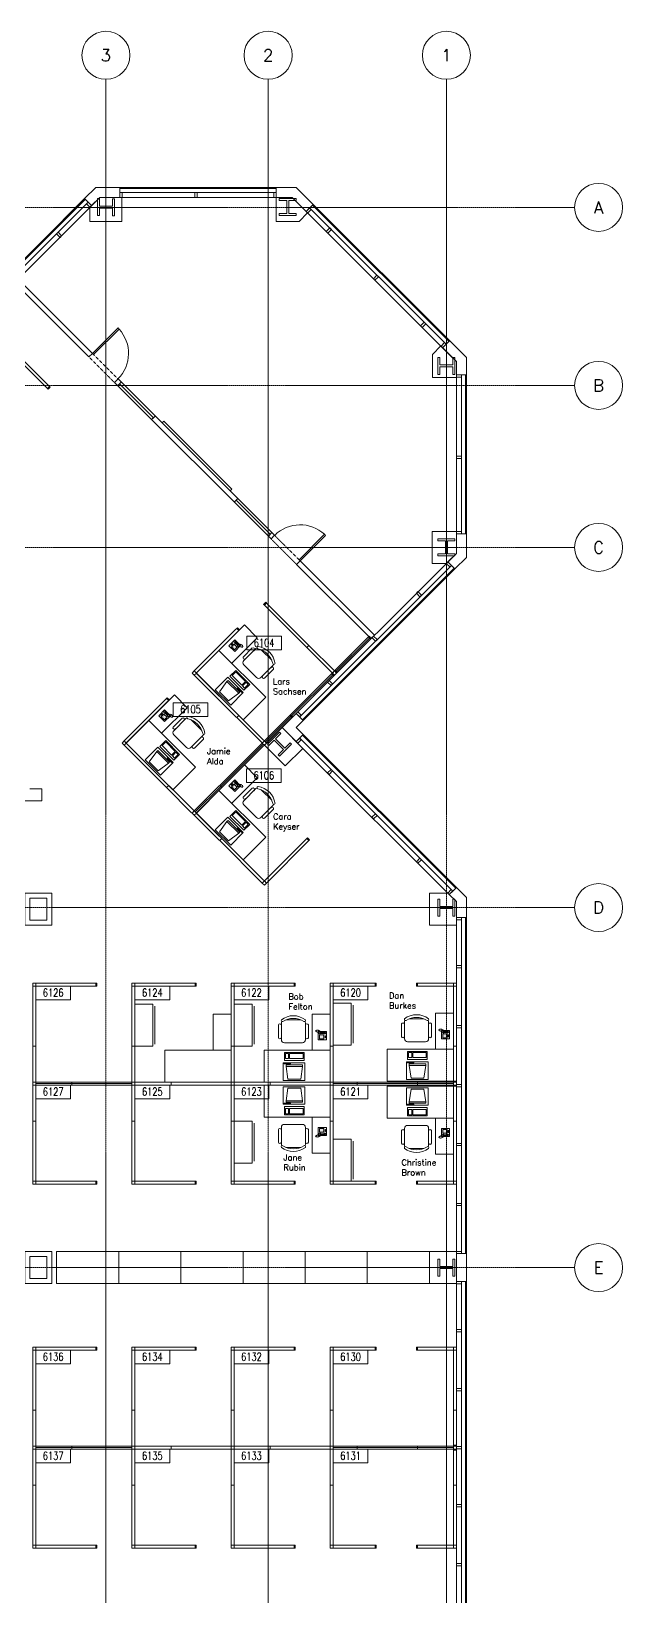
# Model space of a CAD drawing. Header units: inches. Extents: x 736 to 3540, y 736 to 3540.
# Drawn here: x 2950 to 3540, y 1975 to 3540 of the extents above; entities that cross this region are included whole.
import ezdxf
from ezdxf.enums import TextEntityAlignment as Align

# ---------------------------------------------------------------- set-up
doc = ezdxf.new("R2010")
doc.units = ezdxf.units.IN
doc.header["$MEASUREMENT"] = 0
doc.linetypes.add('CENTER', pattern=[2, 1.25, -0.25, 0.25, -0.25])
doc.linetypes.add('HIDDEN2', pattern=[0.1875, 0.125, -0.0625])
doc.layers.get('0').update_dxf_attribs({"linetype": 'CONTINUOUS', "lineweight": 18})
for name, color, linetype, lineweight in [('BUILDING SHELL', 151, 'CONTINUOUS', 18), ('CHAIRS', 4, 'CONTINUOUS', 18), ('COLUMNS', 8, 'CONTINUOUS', 18), ('CPU', 6, 'CONTINUOUS', 18), ('CUBICLE PANELS', 6, 'CONTINUOUS', 18), ('DOORS', 3, 'CONTINUOUS', 18), ('EMPLOYEE', 1, 'CONTINUOUS', 18), ('FILE_CABINETS', 1, 'CONTINUOUS', 18), ('FURNITURE', 3, 'CONTINUOUS', 18), ('GRID', 255, 'CONTINUOUS', 18), ('GRIDLN', 9, 'CENTER', 18), ('HEADERS', 5, 'HIDDEN2', 18), ('PHONES', 30, 'CONTINUOUS', 18), ('ROOM NUMBERS', 21, 'CONTINUOUS', 18), ('WALLS', 6, 'CONTINUOUS', 18), ('WINDOWS', 8, 'CONTINUOUS', 18), ('WINDOWS-MULLIONS', 8, 'CONTINUOUS', 18)]:
    doc.layers.add(name, color=color, linetype=linetype, lineweight=lineweight)
doc.styles.add('ARCHITXT', font='simplex.shx')
doc.styles.add('HL-LD', font='simplex.shx')
doc.styles.add('ROMANS', font='romans', dxfattribs={"width": 0.75, "height": 8})

# ---------------------------------------------------------------- blocks, each defined once
blk = doc.blocks.new('NCL-HL')
blk.add_circle((0, 0), 0.25)
at = {"style": 'HL-LD'}
blk.add_attdef('#', text='', height=0.125, dxfattribs=at).set_placement((0, 0), align=Align.MIDDLE)
blk = doc.blocks.new('DR-36')
for p, q in [((0, 36), (0, 0)), ((0, 36), (1.5, 36)), ((1.5, 36), (1.5, 0)), ((0, 0), (1.5, 0))]:
    blk.add_line(p, q)
blk.add_arc((0, 0), 36, 0, 87.6141)
blk = doc.blocks.new('RMNUM')
at = {"lineweight": -2}
blk.add_lwpolyline([(-16.33354, 6.674702), (18.388073, 6.674702), (18.388073, -6.982766), (-16.33354, -6.982766), (-16.33354, 6.674702)], dxfattribs=at)
at = {"lineweight": -2, "style": 'ROMANS', "width": 0.75}
blk.add_attdef('NUMBER', text='', height=8, dxfattribs=at).set_placement((1.027267, 0.114097), align=Align.MIDDLE_CENTER)
blk = doc.blocks.new('DESK2')
for p, q in [((33, 0), (-33, 0)), ((-33, 0), (-33, -68)), ((33, -32), (33, 0)), ((-33, -32), (33, -32)), ((-15, -68), (-15, -32)), ((-33, -68), (-15, -68))]:
    blk.add_line(p, q)
blk = doc.blocks.new('RECTANG')
for p, q in [((1, 1), (0, 1)), ((0, 1), (0, 0)), ((1, 0), (1, 1)), ((0, 0), (1, 0))]:
    blk.add_line(p, q)
blk = doc.blocks.new('IBMAT', base_point=(61, 306))
for p, q in [((75, 307), (75, 306)), ((81, 307), (75, 307)), ((81, 306), (81, 307))]:
    blk.add_line(p, q)
at = {"xscale": 21, "yscale": 17, "zscale": 21}
blk.add_blockref('RECTANG', (61, 306), dxfattribs=at)
blk = doc.blocks.new('KEYBOARD', base_point=(60, 294))
for p, xscale, yscale, zscale in [((60, 294), 19, 8, 19), ((61, 295), 13, 5, 13), ((75, 295), 3, 5, 3)]:
    blk.add_blockref('RECTANG', p, dxfattribs=dict(xscale=xscale, yscale=yscale, zscale=zscale))
blk = doc.blocks.new('COMPUTER')
for p, q in [((-6.6, 16.2), (-8.5, 3.5)), ((6.1, 16.2), (-6.6, 16.2)), ((8, 3.5), (6.1, 16.2)), ((-8.5, 3.5), (-8.5, 2)), ((8, 3.5), (-8.5, 3.5)), ((-8.5, 2), (8, 2)), ((8, 2), (8, 3.5))]:
    blk.add_line(p, q)
at = {"xscale": 1.033846153846154, "yscale": 1.033846153846154, "zscale": 1.033846153846154}
for name, p in [('IBMAT', (-10.9, 0)), ('KEYBOARD', (-10, -10.5))]:
    blk.add_blockref(name, p, dxfattribs=at)
blk = doc.blocks.new('CHAIR1')
for p, q in [((0, 9), (0, -9)), ((20, 12), (3, 12)), ((5.1, 15), (17.9, 15)), ((23, -7.4), (23, 7.4)), ((3, -12), (20, -12)), ((5.1, -15), (17.9, -15))]:
    blk.add_line(p, q)
for centre, radius, start, end in [((3, 9), 3, 90, 180), ((5.6, 13.5), 1.56, 73.7398, 286.2602), ((17.4, 13.5), 1.56, 253.7398, 106.2602), ((20, 9), 3, 62.4156, 90), ((22.3, 11.1), 1.1, 53.3099, 212.0274), ((4.8, 0), 19.6, 327.5758, 32.4242), ((7, 0), 20, 323.1301, 36.8699), ((3, -9), 3, 180, 270), ((5.6, -13.5), 1.56, 73.7398, 286.2602), ((17.4, -13.5), 1.56, 253.7398, 106.2602), ((20, -9), 3, 270, 297.5844), ((22.3, -11.1), 1.1, 147.9726, 306.6901)]:
    blk.add_arc(centre, radius, start, end)
blk = doc.blocks.new('FC42X18D')
for p, q in [((-21, 0), (-21, -18)), ((-21, 0), (21, 0)), ((21, -18), (21, 0)), ((-21, -18), (21, -18)), ((-19, -20), (19, -20))]:
    blk.add_line(p, q)
blk = doc.blocks.new('FNPHONE')
for p, q in [((-9.1, 0.2), (-9.7, 0)), ((-8.9, 0.6), (-9.5, 0.4)), ((-8.7, 1), (-9.3, 0.8)), ((-8.5, 1.4), (-9.1, 1.2)), ((-8.3, 1.8), (-8.9, 1.6)), ((-7.1, 0.6), (-7.5, -0.6)), ((-7.3, 6.5), (-7.3, 1.5)), ((-6.3, 6.5), (-6.3, 1.5)), ((-3.9, 4.8), (-3.9, 4.8)), ((-3.9, 3.9), (-3.9, 3.9)), ((-3.9, 3), (-3.9, 3)), ((-3.9, 2), (-3.9, 2)), ((-2.9, 4.8), (-2.9, 4.8)), ((-2.9, 3.9), (-2.9, 3.9)), ((-2.9, 3), (-2.9, 3)), ((-2.9, 2), (-2.9, 2)), ((-2, 4.8), (-2, 4.8)), ((-2, 3.9), (-2, 3.9)), ((-2, 3), (-2, 3)), ((-2, 2), (-2, 2)), ((-9.3, -0.2), (-9.9, -0.4)), ((-9.3, -0.6), (-9.9, -0.8)), ((-9.3, -1), (-9.9, -1.2)), ((-9.3, -1.4), (-9.9, -1.6)), ((-9.1, -1.8), (-9.7, -2)), ((-8.9, -2.2), (-9.5, -2.4)), ((-8.4, -2.5), (-9, -2.7)), ((-7.9, -2), (-8.5, -2.2)), ((-7.7, -1.6), (-8.3, -1.8)), ((-7.5, -1.2), (-8.1, -1.4)), ((-7.3, -0.8), (-7.9, -1))]:
    blk.add_line(p, q)
for centre, start, end in [((-6.8, 6.5), 298.4915, 241.5085), ((-6.8, 1.5), 118.4915, 61.5085)]:
    blk.add_arc(centre, 1.05, start, end)
for p, xscale, yscale, zscale in [((-8.2, 0), 8.20528234483245, 8.104073169521023, 8.20528234483245), ((-4.8, 1.3), 3.75, 4.375, 3.75), ((-4, 6.7), 2.03125, 0.46875, 2.03125)]:
    blk.add_blockref('RECTANG', p, dxfattribs=dict(xscale=xscale, yscale=yscale, zscale=zscale))

msp = doc.modelspace()

# ---------------------------------------------------------------- linework, layer by layer
at = {"layer": 'BUILDING SHELL'}
for p, q in [((3002.6, 3372.7), (3014, 3384)), ((3037.9, 3384), (3014, 3384)), ((3037.9, 3374), (3037.9, 3384)), ((3194, 3374), (3194, 3384)), ((3194, 3384), (3214, 3384)), ((3231, 3367), (3214, 3384)), ((3009.7, 3365.7), (3002.6, 3372.7)), ((3009.7, 3365.7), (3018.1, 3374)), ((3037.9, 3374), (3018.1, 3374)), ((3194, 3374), (3209.9, 3374)), ((3223.9, 3360), (3209.9, 3374)), ((3223.9, 3359.9), (3231, 3367)), ((3367.3, 3230.8), (3360.3, 3223.8)), ((3384, 3214), (3367.3, 3230.7)), ((3374, 3209.9), (3360.3, 3223.7)), ((3374, 3209.9), (3374, 3194)), ((3384, 3214), (3384, 3196.4)), ((3374, 3196.4), (3384, 3196.4)), ((3374, 3037.6), (3384, 3037.6)), ((3374, 3037.6), (3374, 3018.1)), ((3384, 3037.6), (3384, 3014)), ((3365.5, 3009.6), (3374, 3018.1)), ((3365.5, 3009.6), (3372.5, 3002.5)), ((3372.5, 3002.5), (3384, 3014)), ((3214, 2858.1), (3199.9, 2844)), ((3221.1, 2851.1), (3214, 2858.1)), ((3221.1, 2851.1), (3214, 2844)), ((3214, 2829.9), (3199.9, 2844)), ((3221.1, 2836.9), (3214, 2844)), ((3221.1, 2836.9), (3214, 2829.9)), ((3366.9, 2676.9), (3374, 2684)), ((3366.9, 2676.9), (3374, 2669.9)), ((3374, 2684), (3384, 2674)), ((3374, 2654), (3374, 2669.9)), ((3384, 2654), (3384, 2674)), ((3374, 2654), (3384, 2654)), ((3384, 2318), (3374, 2318)), ((3374, 2318), (3374, 2290)), ((3384, 2318), (3384, 2290)), ((3384, 2290), (3374, 2290))]:
    msp.add_line(p, q, dxfattribs=at)
at = {"layer": 'COLUMNS'}
for points in [[(3017.5, 3355.7), (3015.5, 3355.7), (3015.5, 3372.7), (3017.5, 3372.7), (3017.5, 3365.2), (3030.5, 3365.1), (3030.5, 3372.6), (3032.5, 3372.6), (3032.5, 3355.6), (3030.5, 3355.6), (3030.5, 3363.1), (3017.5, 3363.2)], [(3197, 3370.7), (3197, 3372.7), (3214, 3372.7), (3214, 3370.7), (3206.5, 3370.7), (3206.5, 3357.7), (3214, 3357.7), (3214, 3355.7), (3197, 3355.7), (3197, 3357.7), (3204.5, 3357.7), (3204.5, 3370.7)], [(3370.5, 3197), (3372.5, 3197), (3372.5, 3214), (3370.5, 3214), (3370.5, 3206.5), (3357.5, 3206.5), (3357.5, 3214), (3355.5, 3214), (3355.5, 3197), (3357.5, 3197), (3357.5, 3204.5), (3370.5, 3204.5)], [(3355.5, 3030.5), (3355.5, 3032.5), (3372.5, 3032.5), (3372.5, 3030.5), (3365, 3030.5), (3365, 3017.5), (3372.5, 3017.5), (3372.5, 3015.5), (3355.5, 3015.5), (3355.5, 3017.5), (3363, 3017.5), (3363, 3030.5)], [(3198.7, 2837.9), (3197.3, 2839.3), (3185.3, 2827.3), (3186.7, 2825.9), (3192, 2831.2), (3201.2, 2822), (3195.9, 2816.7), (3197.3, 2815.3), (3209.3, 2827.3), (3207.9, 2828.7), (3202.6, 2823.4), (3193.4, 2832.6)], [(3370.5, 2655.5), (3372.5, 2655.5), (3372.5, 2672.5), (3370.5, 2672.5), (3370.5, 2665), (3357.5, 2665), (3357.5, 2672.5), (3355.5, 2672.5), (3355.5, 2655.5), (3357.5, 2655.5), (3357.5, 2663), (3370.5, 2663)], [(3370.5, 2295.5), (3372.5, 2295.5), (3372.5, 2312.5), (3370.5, 2312.5), (3370.5, 2305), (3357.5, 2305), (3357.5, 2312.5), (3355.5, 2312.5), (3355.5, 2295.5), (3357.5, 2295.5), (3357.5, 2303), (3370.5, 2303)]]:
    msp.add_lwpolyline(points, close=True, dxfattribs=at)
at = {"layer": 'CUBICLE PANELS', "linetype": 'Continuous'}
for p, q in [((3250.1, 2898.4), (3252.2, 2896.3)), ((3254.3, 2898.4), (3252.2, 2900.6)), ((3209.8, 2853.9), (3207.6, 2856)), ((3371, 2526.5), (3371, 2524.5)), ((3374, 2525.5), (3371, 2525.5)), ((3374, 2526.5), (3374, 2524.5)), ((3054, 2489.5), (3088, 2489.5)), ((3090, 2489.5), (3148, 2489.5)), ((3153, 2489.5), (3187, 2489.5)), ((3189, 2489.5), (3247, 2489.5)), ((3374, 2489.5), (3371, 2489.5)), ((3088, 2486.5), (3054, 2486.5)), ((3148, 2486.5), (3090, 2486.5)), ((3187, 2486.5), (3153, 2486.5)), ((3247, 2486.5), (3189, 2486.5)), ((3371, 2486.5), (3374, 2486.5)), ((3371, 2451.5), (3371, 2449.5)), ((3374, 2450.5), (3371, 2450.5)), ((3374, 2451.5), (3374, 2449.5)), ((3371, 2162.5), (3371, 2160.5)), ((3374, 2161.5), (3371, 2161.5)), ((3374, 2162.5), (3374, 2160.5)), ((3054, 2125.5), (3088, 2125.5)), ((3088, 2122.5), (3054, 2122.5)), ((3090, 2125.5), (3148, 2125.5)), ((3148, 2122.5), (3090, 2122.5)), ((3153, 2125.5), (3187, 2125.5)), ((3187, 2122.5), (3153, 2122.5)), ((3189, 2125.5), (3247, 2125.5)), ((3247, 2122.5), (3189, 2122.5)), ((3374, 2125.5), (3371, 2125.5)), ((3371, 2122.5), (3374, 2122.5)), ((3371, 2087.5), (3371, 2085.5)), ((3374, 2086.5), (3371, 2086.5)), ((3374, 2087.5), (3374, 2085.5))]:
    msp.add_line(p, q, dxfattribs=at)
for points in [[(2967.7, 3185), (2926.7, 3226)], [(2965.6, 3182.9), (2924.6, 3223.9)], [(2967.1, 3185.7), (2967.8, 3185), (2968.5, 3184.3), (2966.3, 3182.2), (2964.9, 3183.6)], [(2965.6, 3182.9), (2967.8, 3185)], [(3182.9, 2965.6), (3182.2, 2966.3), (3181.5, 2967), (3183.6, 2969.2), (3185, 2967.7)], [(3184.3, 2968.5), (3182.2, 2966.3)], [(3223.9, 2924.6), (3182.9, 2965.6)], [(3226, 2926.7), (3185, 2967.7)], [(3112.9, 2901.3), (3153.9, 2942.3)], [(3153.9, 2942.3), (3154.6, 2943), (3155.3, 2943.7), (3157.4, 2941.6), (3156, 2940.2)], [(3156.7, 2940.9), (3154.6, 2943)], [(3115, 2899.2), (3156, 2940.2)], [(3227.4, 2925.3), (3226, 2926.7)], [(3285.4, 2933.8), (3252.9, 2901.3)], [(3287.2, 2933.4), (3253.2, 2899.5)], [(3287.5, 2931.7), (3255, 2899.2)], [(3285.5, 2933.9), (3286.2, 2934.6), (3287, 2935.3), (3289, 2933.1), (3287.5, 2931.7)], [(3288.2, 2932.4), (3286.2, 2934.6)], [(3225.3, 2923.2), (3223.9, 2924.6)], [(3224.6, 2923.9), (3226.7, 2926)], [(3249.4, 2899.2), (3225.3, 2923.2)], [(3251.5, 2901.3), (3227.4, 2925.3)], [(3112.2, 2900.6), (3110.1, 2898.4), (3112.2, 2896.3)], [(3115, 2899.2), (3114.3, 2898.4), (3112.2, 2900.6), (3112.9, 2901.3)], [(3112.9, 2895.6), (3112.2, 2896.3), (3114.3, 2898.4), (3115, 2897.7)], [(3153.9, 2854.6), (3112.9, 2895.6)], [(3156, 2856.7), (3115, 2897.7)], [(3249.4, 2897.7), (3208.3, 2856.7)], [(3251.1, 2897.4), (3208.7, 2855)], [(3251.5, 2895.6), (3210.5, 2854.6)], [(3251.5, 2901.3), (3252.2, 2900.6), (3250.1, 2898.4), (3249.4, 2899.2)], [(3252.9, 2897), (3252.2, 2896.3), (3251.5, 2895.6), (3249.4, 2897.7), (3250.8, 2899.2)], [(3249.4, 2897.7), (3250.1, 2898.4), (3252.2, 2896.3), (3251.5, 2895.6)], [(3251.5, 2899.9), (3252.2, 2900.6), (3252.9, 2901.3), (3255, 2899.2), (3253.6, 2897.7)], [(3255, 2899.2), (3254.3, 2898.4), (3252.2, 2900.6), (3252.9, 2901.3)], [(3254.3, 2898.4), (3252.2, 2896.3)], [(3042.9, 2831.3), (3083.9, 2872.3)], [(3045, 2829.2), (3086, 2870.2)], [(3083.9, 2872.3), (3084.6, 2873), (3085.3, 2873.7), (3087.4, 2871.6), (3086, 2870.2)], [(3086.7, 2870.9), (3084.6, 2873)], [(3155.3, 2853.2), (3153.9, 2854.6)], [(3154.6, 2853.9), (3156.7, 2856)], [(3179.4, 2829.2), (3155.3, 2853.2)], [(3157.4, 2855.3), (3156, 2856.7)], [(3181.5, 2831.3), (3157.4, 2855.3)], [(3206.9, 2855.3), (3182.9, 2831.3)], [(3208.7, 2855), (3183.2, 2829.5)], [(3209.1, 2853.2), (3185, 2829.2)], [(3206.9, 2855.3), (3207.6, 2856), (3208.3, 2856.7), (3210.5, 2854.6), (3209.1, 2853.2)], [(3208.3, 2856.7), (3206.9, 2855.3)], [(3209.8, 2853.9), (3207.6, 2856)], [(3210.5, 2854.6), (3209.1, 2853.2)], [(3042.2, 2830.6), (3040.1, 2828.4), (3042.2, 2826.3)], [(3045, 2829.2), (3044.3, 2828.4), (3042.2, 2830.6), (3042.9, 2831.3)], [(3042.9, 2825.6), (3042.2, 2826.3), (3044.3, 2828.4), (3045, 2827.7)], [(3083.9, 2784.6), (3042.9, 2825.6)], [(3086, 2786.7), (3045, 2827.7)], [(3138.3, 2786.7), (3179.4, 2827.7)], [(3138.7, 2785), (3181.1, 2827.4)], [(3140.5, 2784.6), (3181.5, 2825.6)], [(3181.5, 2831.3), (3182.2, 2830.6), (3180.1, 2828.4), (3179.4, 2829.2)], [(3179.4, 2827.7), (3180.1, 2828.4), (3182.2, 2826.3), (3181.5, 2825.6)], [(3185, 2829.2), (3184.3, 2828.4), (3182.2, 2830.6), (3182.9, 2831.3)], [(3184.3, 2828.4), (3182.2, 2826.3)], [(3084.6, 2783.9), (3086.7, 2786)], [(3087.4, 2785.3), (3086, 2786.7)], [(3136.9, 2785.3), (3138.3, 2786.7)], [(3137.6, 2786), (3139.8, 2783.9)], [(3085.3, 2783.2), (3083.9, 2784.6)], [(3109.3, 2759.1), (3085.3, 2783.2)], [(3111.5, 2761.3), (3087.4, 2785.3)], [(3112.9, 2761.3), (3136.9, 2785.3)], [(3113.2, 2759.5), (3138.7, 2785)], [(3115, 2759.1), (3139, 2783.2)], [(3139, 2783.2), (3140.5, 2784.6)], [(3111.5, 2761.3), (3112.2, 2760.6), (3110.1, 2758.4), (3109.3, 2759.1)], [(3112.2, 2756.3), (3110.1, 2758.4)], [(3115, 2759.1), (3114.3, 2758.4), (3112.2, 2760.6), (3112.9, 2761.3)], [(3112.9, 2755.6), (3112.2, 2756.3), (3114.3, 2758.4), (3115, 2757.7)], [(3136.9, 2731.6), (3112.9, 2755.6)], [(3139, 2733.7), (3115, 2757.7)], [(3138.3, 2730.2), (3136.9, 2731.6)], [(3137.6, 2730.9), (3139.8, 2733)], [(3179.4, 2689.1), (3138.3, 2730.2)], [(3140.5, 2732.3), (3139, 2733.7)], [(3181.5, 2691.3), (3140.5, 2732.3)], [(3223.9, 2732.3), (3182.9, 2691.3)], [(3226, 2730.2), (3185, 2689.1)], [(3223.9, 2732.3), (3224.6, 2733), (3225.3, 2733.7), (3227.4, 2731.6), (3226, 2730.2)], [(3226.7, 2730.9), (3224.6, 2733)], [(3181.5, 2691.3), (3182.2, 2690.6), (3180.1, 2688.4), (3179.4, 2689.1)], [(3180.1, 2688.4), (3182.2, 2686.3), (3184.3, 2688.4)], [(3185, 2689.1), (3184.3, 2688.4), (3182.2, 2690.6), (3182.9, 2691.3)], [(2954, 2588.5), (2951, 2588.5), (2951, 2585.5)], [(2951, 2584.5), (2951, 2585.5), (2954, 2585.5), (2954, 2584.5)], [(2951, 2526.5), (2951, 2584.5)], [(2955, 2585.5), (2954, 2585.5), (2954, 2588.5), (2955, 2588.5)], [(2954, 2526.5), (2954, 2584.5)], [(2955, 2588.5), (3013, 2588.5)], [(2955, 2585.5), (3013, 2585.5)], [(3013, 2588.5), (3014, 2588.5), (3015, 2588.5), (3015, 2585.5), (3013, 2585.5)], [(3014, 2585.5), (3014, 2588.5)], [(3053, 2588.5), (3050, 2588.5), (3050, 2585.5)], [(3050, 2584.5), (3050, 2585.5), (3053, 2585.5), (3053, 2584.5)], [(3050, 2526.5), (3050, 2584.5)], [(3054, 2585.5), (3053, 2585.5), (3053, 2588.5), (3054, 2588.5)], [(3053, 2526.5), (3053, 2584.5)], [(3054, 2588.5), (3112, 2588.5)], [(3054, 2585.5), (3112, 2585.5)], [(3112, 2588.5), (3113, 2588.5), (3114, 2588.5), (3114, 2585.5), (3112, 2585.5)], [(3113, 2585.5), (3113, 2588.5)], [(3152, 2588.5), (3149, 2588.5), (3149, 2585.5)], [(3149, 2584.5), (3149, 2585.5), (3152, 2585.5), (3152, 2584.5)], [(3149, 2526.5), (3149, 2584.5)], [(3153, 2585.5), (3152, 2585.5), (3152, 2588.5), (3153, 2588.5)], [(3152, 2526.5), (3152, 2584.5)], [(3153, 2588.5), (3211, 2588.5)], [(3153, 2585.5), (3211, 2585.5)], [(3211, 2588.5), (3212, 2588.5), (3213, 2588.5), (3213, 2585.5), (3211, 2585.5)], [(3212, 2585.5), (3212, 2588.5)], [(3251, 2588.5), (3248, 2588.5), (3248, 2585.5)], [(3248, 2584.5), (3248, 2585.5), (3251, 2585.5), (3251, 2584.5)], [(3248, 2584.5), (3248, 2526.5)], [(3252, 2585.5), (3251, 2585.5), (3251, 2588.5), (3252, 2588.5)], [(3251, 2584.5), (3251, 2526.5)], [(3252, 2588.5), (3292, 2588.5)], [(3252, 2585.5), (3292, 2585.5)], [(3292, 2588.5), (3293, 2588.5), (3294, 2588.5), (3294, 2585.5), (3292, 2585.5)], [(3293, 2585.5), (3293, 2588.5)], [(3336, 2585.5), (3335, 2585.5), (3334, 2585.5), (3334, 2588.5), (3336, 2588.5)], [(3335, 2588.5), (3335, 2585.5)], [(3336, 2588.5), (3370, 2588.5)], [(3336, 2585.5), (3370, 2585.5)], [(3370, 2588.5), (3371, 2588.5), (3371, 2585.5), (3370, 2585.5)], [(3374, 2585.5), (3374, 2588.5), (3371, 2588.5)], [(3371, 2584.5), (3371, 2585.5), (3374, 2585.5), (3374, 2584.5)], [(3371, 2584.5), (3371, 2526.5)], [(3374, 2584.5), (3374, 2526.5)], [(2951, 2524.5), (2951, 2526.5)], [(2951, 2525.5), (2954, 2525.5)], [(2951, 2490.5), (2951, 2524.5)], [(2954, 2524.5), (2954, 2526.5)], [(2954, 2490.5), (2954, 2524.5)], [(3050, 2524.5), (3050, 2526.5)], [(3050, 2525.5), (3053, 2525.5)], [(3050, 2490.5), (3050, 2524.5)], [(3053, 2524.5), (3053, 2526.5)], [(3053, 2490.5), (3053, 2524.5)], [(3149, 2524.5), (3149, 2526.5)], [(3149, 2525.5), (3152, 2525.5)], [(3149, 2490.5), (3149, 2524.5)], [(3152, 2524.5), (3152, 2526.5)], [(3152, 2490.5), (3152, 2524.5)], [(3248, 2526.5), (3248, 2524.5)], [(3251, 2525.5), (3248, 2525.5)], [(3248, 2524.5), (3248, 2490.5)], [(3251, 2526.5), (3251, 2524.5)], [(3251, 2524.5), (3251, 2490.5)], [(3371, 2524.5), (3371, 2490.5)], [(3374, 2524.5), (3374, 2490.5)], [(2954, 2490.5), (2954, 2489.5), (2951, 2489.5), (2951, 2490.5)], [(2951, 2486.5), (2951, 2489.5)], [(2955, 2486.5), (2954, 2486.5), (2954, 2489.5), (2955, 2489.5)], [(2989, 2489.5), (2955, 2489.5)], [(2991, 2489.5), (2989, 2489.5)], [(2990, 2486.5), (2990, 2489.5)], [(3049, 2489.5), (2991, 2489.5)], [(3049, 2486.5), (3050, 2486.5), (3050, 2489.5), (3049, 2489.5)], [(3053, 2490.5), (3053, 2489.5), (3050, 2489.5), (3050, 2490.5)], [(3054, 2486.5), (3053, 2486.5), (3053, 2489.5), (3054, 2489.5)], [(3090, 2489.5), (3088, 2489.5)], [(3089, 2486.5), (3089, 2489.5)], [(3148, 2486.5), (3149, 2486.5), (3149, 2489.5), (3148, 2489.5)], [(3152, 2490.5), (3152, 2489.5), (3149, 2489.5), (3149, 2490.5)], [(3153, 2486.5), (3152, 2486.5), (3152, 2489.5), (3153, 2489.5)], [(3189, 2489.5), (3187, 2489.5)], [(3188, 2486.5), (3188, 2489.5)], [(3247, 2489.5), (3248, 2489.5), (3248, 2486.5), (3247, 2486.5)], [(3251, 2490.5), (3251, 2489.5), (3248, 2489.5), (3248, 2490.5)], [(3252, 2489.5), (3251, 2489.5), (3251, 2486.5), (3252, 2486.5)], [(3274, 2489.5), (3252, 2489.5)], [(3276, 2489.5), (3274, 2489.5)], [(3275, 2486.5), (3275, 2489.5)], [(3334, 2489.5), (3276, 2489.5)], [(3336, 2489.5), (3334, 2489.5)], [(3335, 2486.5), (3335, 2489.5)], [(3370, 2489.5), (3336, 2489.5)], [(3370, 2489.5), (3371, 2489.5), (3371, 2486.5), (3370, 2486.5)], [(3374, 2490.5), (3374, 2489.5), (3371, 2489.5), (3371, 2490.5)], [(3371, 2488.5), (3371, 2489.5), (3371, 2490.5), (3374, 2490.5), (3374, 2488.5)], [(3374, 2489.5), (3374, 2486.5)], [(2951, 2485.5), (2951, 2486.5), (2954, 2486.5), (2954, 2485.5)], [(2951, 2451.5), (2951, 2485.5)], [(2990, 2488), (2954, 2488)], [(2954, 2451.5), (2954, 2485.5)], [(2989, 2486.5), (2955, 2486.5)], [(2991, 2486.5), (2989, 2486.5)], [(3050, 2488), (2990, 2488)], [(3049, 2486.5), (2991, 2486.5)], [(3050, 2485.5), (3050, 2486.5), (3053, 2486.5), (3053, 2485.5)], [(3050, 2451.5), (3050, 2485.5)], [(3053, 2451.5), (3053, 2485.5)], [(3090, 2486.5), (3088, 2486.5)], [(3149, 2485.5), (3149, 2486.5), (3152, 2486.5), (3152, 2485.5)], [(3149, 2451.5), (3149, 2485.5)], [(3152, 2451.5), (3152, 2485.5)], [(3189, 2486.5), (3187, 2486.5)], [(3248, 2485.5), (3248, 2486.5), (3251, 2486.5), (3251, 2485.5)], [(3248, 2485.5), (3248, 2451.5)], [(3275, 2488), (3251, 2488)], [(3251, 2485.5), (3251, 2451.5)], [(3274, 2486.5), (3252, 2486.5)], [(3276, 2486.5), (3274, 2486.5)], [(3335, 2488), (3275, 2488)], [(3334, 2486.5), (3276, 2486.5)], [(3336, 2486.5), (3334, 2486.5)], [(3371, 2488), (3335, 2488)], [(3370, 2486.5), (3336, 2486.5)], [(3374, 2487.5), (3374, 2486.5), (3374, 2485.5), (3371, 2485.5), (3371, 2487.5)], [(3371, 2485.5), (3371, 2486.5), (3374, 2486.5), (3374, 2485.5)], [(3371, 2485.5), (3371, 2451.5)], [(3374, 2485.5), (3374, 2451.5)], [(2951, 2449.5), (2951, 2451.5)], [(2951, 2450.5), (2954, 2450.5)], [(2951, 2391.5), (2951, 2449.5)], [(2954, 2449.5), (2954, 2451.5)], [(2954, 2391.5), (2954, 2449.5)], [(3050, 2449.5), (3050, 2451.5)], [(3050, 2450.5), (3053, 2450.5)], [(3050, 2391.5), (3050, 2449.5)], [(3053, 2449.5), (3053, 2451.5)], [(3053, 2391.5), (3053, 2449.5)], [(3149, 2449.5), (3149, 2451.5)], [(3149, 2450.5), (3152, 2450.5)], [(3149, 2391.5), (3149, 2449.5)], [(3152, 2449.5), (3152, 2451.5)], [(3152, 2391.5), (3152, 2449.5)], [(3248, 2451.5), (3248, 2449.5)], [(3251, 2450.5), (3248, 2450.5)], [(3248, 2449.5), (3248, 2391.5)], [(3251, 2451.5), (3251, 2449.5)], [(3251, 2449.5), (3251, 2391.5)], [(3371, 2449.5), (3371, 2391.5)], [(3374, 2449.5), (3374, 2391.5)], [(2954, 2391.5), (2954, 2390.5), (2951, 2390.5), (2951, 2391.5)], [(2951, 2390.5), (2951, 2387.5), (2954, 2387.5)], [(2955, 2387.5), (2954, 2387.5), (2954, 2390.5), (2955, 2390.5)], [(3013, 2390.5), (2955, 2390.5)], [(3013, 2387.5), (2955, 2387.5)], [(3013, 2390.5), (3014, 2390.5), (3015, 2390.5), (3015, 2387.5), (3013, 2387.5)], [(3014, 2387.5), (3014, 2390.5)], [(3053, 2391.5), (3053, 2390.5), (3050, 2390.5), (3050, 2391.5)], [(3050, 2390.5), (3050, 2387.5), (3053, 2387.5)], [(3054, 2387.5), (3053, 2387.5), (3053, 2390.5), (3054, 2390.5)], [(3112, 2390.5), (3054, 2390.5)], [(3112, 2387.5), (3054, 2387.5)], [(3112, 2390.5), (3113, 2390.5), (3114, 2390.5), (3114, 2387.5), (3112, 2387.5)], [(3113, 2387.5), (3113, 2390.5)], [(3152, 2391.5), (3152, 2390.5), (3149, 2390.5), (3149, 2391.5)], [(3149, 2390.5), (3149, 2387.5), (3152, 2387.5)], [(3153, 2387.5), (3152, 2387.5), (3152, 2390.5), (3153, 2390.5)], [(3211, 2390.5), (3153, 2390.5)], [(3211, 2387.5), (3153, 2387.5)], [(3211, 2390.5), (3212, 2390.5), (3213, 2390.5), (3213, 2387.5), (3211, 2387.5)], [(3212, 2387.5), (3212, 2390.5)], [(3251, 2391.5), (3251, 2390.5), (3248, 2390.5), (3248, 2391.5)], [(3248, 2390.5), (3248, 2387.5), (3251, 2387.5)], [(3252, 2387.5), (3251, 2387.5), (3251, 2390.5), (3252, 2390.5)], [(3292, 2390.5), (3252, 2390.5)], [(3292, 2387.5), (3252, 2387.5)], [(3292, 2390.5), (3293, 2390.5), (3294, 2390.5), (3294, 2387.5), (3292, 2387.5)], [(3293, 2387.5), (3293, 2390.5)], [(3336, 2387.5), (3335, 2387.5), (3334, 2387.5), (3334, 2390.5), (3336, 2390.5)], [(3335, 2390.5), (3335, 2387.5)], [(3370, 2390.5), (3336, 2390.5)], [(3370, 2387.5), (3336, 2387.5)], [(3370, 2390.5), (3371, 2390.5), (3371, 2387.5), (3370, 2387.5)], [(3374, 2391.5), (3374, 2390.5), (3371, 2390.5), (3371, 2391.5)], [(3371, 2387.5), (3374, 2387.5), (3374, 2390.5)], [(2954, 2224.5), (2951, 2224.5), (2951, 2221.5)], [(2955, 2221.5), (2954, 2221.5), (2954, 2224.5), (2955, 2224.5)], [(2955, 2224.5), (3013, 2224.5)], [(3013, 2224.5), (3014, 2224.5), (3015, 2224.5), (3015, 2221.5), (3013, 2221.5)], [(3014, 2221.5), (3014, 2224.5)], [(3053, 2224.5), (3050, 2224.5), (3050, 2221.5)], [(3054, 2221.5), (3053, 2221.5), (3053, 2224.5), (3054, 2224.5)], [(3054, 2224.5), (3112, 2224.5)], [(3112, 2224.5), (3113, 2224.5), (3114, 2224.5), (3114, 2221.5), (3112, 2221.5)], [(3113, 2221.5), (3113, 2224.5)], [(3152, 2224.5), (3149, 2224.5), (3149, 2221.5)], [(3153, 2221.5), (3152, 2221.5), (3152, 2224.5), (3153, 2224.5)], [(3153, 2224.5), (3211, 2224.5)], [(3211, 2224.5), (3212, 2224.5), (3213, 2224.5), (3213, 2221.5), (3211, 2221.5)], [(3212, 2221.5), (3212, 2224.5)], [(3251, 2224.5), (3248, 2224.5), (3248, 2221.5)], [(3252, 2221.5), (3251, 2221.5), (3251, 2224.5), (3252, 2224.5)], [(3252, 2224.5), (3292, 2224.5)], [(3292, 2224.5), (3293, 2224.5), (3294, 2224.5), (3294, 2221.5), (3292, 2221.5)], [(3293, 2221.5), (3293, 2224.5)], [(3336, 2221.5), (3335, 2221.5), (3334, 2221.5), (3334, 2224.5), (3336, 2224.5)], [(3335, 2224.5), (3335, 2221.5)], [(3336, 2224.5), (3370, 2224.5)], [(3370, 2224.5), (3371, 2224.5), (3371, 2221.5), (3370, 2221.5)], [(3374, 2221.5), (3374, 2224.5), (3371, 2224.5)], [(2951, 2220.5), (2951, 2221.5), (2954, 2221.5), (2954, 2220.5)], [(2951, 2162.5), (2951, 2220.5)], [(2954, 2162.5), (2954, 2220.5)], [(2955, 2221.5), (3013, 2221.5)], [(3050, 2220.5), (3050, 2221.5), (3053, 2221.5), (3053, 2220.5)], [(3050, 2162.5), (3050, 2220.5)], [(3053, 2162.5), (3053, 2220.5)], [(3054, 2221.5), (3112, 2221.5)], [(3149, 2220.5), (3149, 2221.5), (3152, 2221.5), (3152, 2220.5)], [(3149, 2162.5), (3149, 2220.5)], [(3152, 2162.5), (3152, 2220.5)], [(3153, 2221.5), (3211, 2221.5)], [(3248, 2220.5), (3248, 2221.5), (3251, 2221.5), (3251, 2220.5)], [(3248, 2220.5), (3248, 2162.5)], [(3251, 2220.5), (3251, 2162.5)], [(3252, 2221.5), (3292, 2221.5)], [(3336, 2221.5), (3370, 2221.5)], [(3371, 2220.5), (3371, 2221.5), (3374, 2221.5), (3374, 2220.5)], [(3371, 2220.5), (3371, 2162.5)], [(3374, 2220.5), (3374, 2162.5)], [(2951, 2160.5), (2951, 2162.5)], [(2951, 2161.5), (2954, 2161.5)], [(2951, 2126.5), (2951, 2160.5)], [(2954, 2160.5), (2954, 2162.5)], [(2954, 2126.5), (2954, 2160.5)], [(3050, 2160.5), (3050, 2162.5)], [(3050, 2161.5), (3053, 2161.5)], [(3050, 2126.5), (3050, 2160.5)], [(3053, 2160.5), (3053, 2162.5)], [(3053, 2126.5), (3053, 2160.5)], [(3149, 2160.5), (3149, 2162.5)], [(3149, 2161.5), (3152, 2161.5)], [(3149, 2126.5), (3149, 2160.5)], [(3152, 2160.5), (3152, 2162.5)], [(3152, 2126.5), (3152, 2160.5)], [(3248, 2162.5), (3248, 2160.5)], [(3251, 2161.5), (3248, 2161.5)], [(3248, 2160.5), (3248, 2126.5)], [(3251, 2162.5), (3251, 2160.5)], [(3251, 2160.5), (3251, 2126.5)], [(3371, 2160.5), (3371, 2126.5)], [(3374, 2160.5), (3374, 2126.5)], [(2954, 2126.5), (2954, 2125.5), (2951, 2125.5), (2951, 2126.5)], [(2951, 2122.5), (2951, 2125.5)], [(2951, 2121.5), (2951, 2122.5), (2954, 2122.5), (2954, 2121.5)], [(2951, 2087.5), (2951, 2121.5)], [(2955, 2122.5), (2954, 2122.5), (2954, 2125.5), (2955, 2125.5)], [(2990, 2124), (2954, 2124)], [(2954, 2087.5), (2954, 2121.5)], [(2989, 2125.5), (2955, 2125.5)], [(2989, 2122.5), (2955, 2122.5)], [(2991, 2125.5), (2989, 2125.5)], [(2991, 2122.5), (2989, 2122.5)], [(2990, 2122.5), (2990, 2125.5)], [(3050, 2124), (2990, 2124)], [(3049, 2125.5), (2991, 2125.5)], [(3049, 2122.5), (2991, 2122.5)], [(3049, 2122.5), (3050, 2122.5), (3050, 2125.5), (3049, 2125.5)], [(3053, 2126.5), (3053, 2125.5), (3050, 2125.5), (3050, 2126.5)], [(3050, 2121.5), (3050, 2122.5), (3053, 2122.5), (3053, 2121.5)], [(3050, 2087.5), (3050, 2121.5)], [(3054, 2122.5), (3053, 2122.5), (3053, 2125.5), (3054, 2125.5)], [(3053, 2087.5), (3053, 2121.5)], [(3090, 2125.5), (3088, 2125.5)], [(3090, 2122.5), (3088, 2122.5)], [(3089, 2122.5), (3089, 2125.5)], [(3148, 2122.5), (3149, 2122.5), (3149, 2125.5), (3148, 2125.5)], [(3152, 2126.5), (3152, 2125.5), (3149, 2125.5), (3149, 2126.5)], [(3149, 2121.5), (3149, 2122.5), (3152, 2122.5), (3152, 2121.5)], [(3149, 2087.5), (3149, 2121.5)], [(3153, 2122.5), (3152, 2122.5), (3152, 2125.5), (3153, 2125.5)], [(3152, 2087.5), (3152, 2121.5)], [(3189, 2125.5), (3187, 2125.5)], [(3189, 2122.5), (3187, 2122.5)], [(3188, 2122.5), (3188, 2125.5)], [(3247, 2125.5), (3248, 2125.5), (3248, 2122.5), (3247, 2122.5)], [(3251, 2126.5), (3251, 2125.5), (3248, 2125.5), (3248, 2126.5)], [(3248, 2121.5), (3248, 2122.5), (3251, 2122.5), (3251, 2121.5)], [(3248, 2121.5), (3248, 2087.5)], [(3252, 2125.5), (3251, 2125.5), (3251, 2122.5), (3252, 2122.5)], [(3275, 2124), (3251, 2124)], [(3251, 2121.5), (3251, 2087.5)], [(3274, 2125.5), (3252, 2125.5)], [(3274, 2122.5), (3252, 2122.5)], [(3276, 2125.5), (3274, 2125.5)], [(3276, 2122.5), (3274, 2122.5)], [(3275, 2122.5), (3275, 2125.5)], [(3335, 2124), (3275, 2124)], [(3334, 2125.5), (3276, 2125.5)], [(3334, 2122.5), (3276, 2122.5)], [(3336, 2125.5), (3334, 2125.5)], [(3336, 2122.5), (3334, 2122.5)], [(3335, 2122.5), (3335, 2125.5)], [(3371, 2124), (3335, 2124)], [(3370, 2125.5), (3336, 2125.5)], [(3370, 2122.5), (3336, 2122.5)], [(3370, 2125.5), (3371, 2125.5), (3371, 2122.5), (3370, 2122.5)], [(3371, 2124.5), (3371, 2125.5), (3371, 2126.5), (3374, 2126.5), (3374, 2124.5)], [(3374, 2126.5), (3374, 2125.5), (3371, 2125.5), (3371, 2126.5)], [(3374, 2123.5), (3374, 2122.5), (3374, 2121.5), (3371, 2121.5), (3371, 2123.5)], [(3371, 2121.5), (3371, 2122.5), (3374, 2122.5), (3374, 2121.5)], [(3371, 2121.5), (3371, 2087.5)], [(3374, 2125.5), (3374, 2122.5)], [(3374, 2121.5), (3374, 2087.5)], [(2951, 2085.5), (2951, 2087.5)], [(2951, 2086.5), (2954, 2086.5)], [(2951, 2027.5), (2951, 2085.5)], [(2954, 2085.5), (2954, 2087.5)], [(2954, 2027.5), (2954, 2085.5)], [(3050, 2085.5), (3050, 2087.5)], [(3050, 2086.5), (3053, 2086.5)], [(3050, 2027.5), (3050, 2085.5)], [(3053, 2085.5), (3053, 2087.5)], [(3053, 2027.5), (3053, 2085.5)], [(3149, 2085.5), (3149, 2087.5)], [(3149, 2086.5), (3152, 2086.5)], [(3149, 2027.5), (3149, 2085.5)], [(3152, 2085.5), (3152, 2087.5)], [(3152, 2027.5), (3152, 2085.5)], [(3248, 2087.5), (3248, 2085.5)], [(3251, 2086.5), (3248, 2086.5)], [(3248, 2085.5), (3248, 2027.5)], [(3251, 2087.5), (3251, 2085.5)], [(3251, 2085.5), (3251, 2027.5)], [(3371, 2085.5), (3371, 2027.5)], [(3374, 2085.5), (3374, 2027.5)], [(2954, 2027.5), (2954, 2026.5), (2951, 2026.5), (2951, 2027.5)], [(2951, 2026.5), (2951, 2023.5), (2954, 2023.5)], [(2955, 2023.5), (2954, 2023.5), (2954, 2026.5), (2955, 2026.5)], [(3013, 2026.5), (2955, 2026.5)], [(3013, 2023.5), (2955, 2023.5)], [(3013, 2026.5), (3014, 2026.5), (3015, 2026.5), (3015, 2023.5), (3013, 2023.5)], [(3014, 2023.5), (3014, 2026.5)], [(3053, 2027.5), (3053, 2026.5), (3050, 2026.5), (3050, 2027.5)], [(3050, 2026.5), (3050, 2023.5), (3053, 2023.5)], [(3054, 2023.5), (3053, 2023.5), (3053, 2026.5), (3054, 2026.5)], [(3112, 2026.5), (3054, 2026.5)], [(3112, 2023.5), (3054, 2023.5)], [(3112, 2026.5), (3113, 2026.5), (3114, 2026.5), (3114, 2023.5), (3112, 2023.5)], [(3113, 2023.5), (3113, 2026.5)], [(3152, 2027.5), (3152, 2026.5), (3149, 2026.5), (3149, 2027.5)], [(3149, 2026.5), (3149, 2023.5), (3152, 2023.5)], [(3153, 2023.5), (3152, 2023.5), (3152, 2026.5), (3153, 2026.5)], [(3211, 2026.5), (3153, 2026.5)], [(3211, 2023.5), (3153, 2023.5)], [(3211, 2026.5), (3212, 2026.5), (3213, 2026.5), (3213, 2023.5), (3211, 2023.5)], [(3212, 2023.5), (3212, 2026.5)], [(3251, 2027.5), (3251, 2026.5), (3248, 2026.5), (3248, 2027.5)], [(3248, 2026.5), (3248, 2023.5), (3251, 2023.5)], [(3252, 2023.5), (3251, 2023.5), (3251, 2026.5), (3252, 2026.5)], [(3292, 2026.5), (3252, 2026.5)], [(3292, 2023.5), (3252, 2023.5)], [(3292, 2026.5), (3293, 2026.5), (3294, 2026.5), (3294, 2023.5), (3292, 2023.5)], [(3293, 2023.5), (3293, 2026.5)], [(3336, 2023.5), (3335, 2023.5), (3334, 2023.5), (3334, 2026.5), (3336, 2026.5)], [(3335, 2026.5), (3335, 2023.5)], [(3370, 2026.5), (3336, 2026.5)], [(3370, 2023.5), (3336, 2023.5)], [(3370, 2026.5), (3371, 2026.5), (3371, 2023.5), (3370, 2023.5)], [(3374, 2027.5), (3374, 2026.5), (3371, 2026.5), (3371, 2027.5)], [(3371, 2023.5), (3374, 2023.5), (3374, 2026.5)]]:
    msp.add_lwpolyline(points, dxfattribs=at)
at = {"layer": 'FILE_CABINETS'}
for points in [[(2974.8, 2320.2), (2974.8, 2288), (3036.9, 2288), (3036.9, 2320.2)], [(3036.9, 2320.2), (3036.9, 2288), (3098.9, 2288), (3098.9, 2320.2)], [(3098.9, 2320.2), (3098.9, 2288), (3160.9, 2288), (3160.9, 2320.2)], [(3160.9, 2320.2), (3160.9, 2288), (3222.9, 2288), (3222.9, 2320.2)], [(3222.9, 2320.2), (3222.9, 2288), (3285, 2288), (3285, 2320.2)], [(3285, 2320.2), (3285, 2288), (3347, 2288), (3347, 2320.2)]]:
    msp.add_lwpolyline(points, close=True, dxfattribs=at)
at = {"layer": 'GRIDLN'}
for p, q in [((3024, 3492), (3024, 736)), ((3186, 3492), (3186, 736)), ((3364, 3492), (3364, 736)), ((3492, 3364), (736, 3364)), ((3492, 3186), (736, 3186)), ((3492, 3024), (736, 3024)), ((3492, 2664), (736, 2664)), ((3492, 2304), (736, 2304))]:
    msp.add_line(p, q, dxfattribs=at)
at = {"layer": 'HEADERS'}
for p, q in [((3007, 3214.5), (3032.4, 3189)), ((3036, 3192.5), (3010.5, 3218)), ((3214.5, 3007), (3189, 3032.5)), ((3192.5, 3036), (3218, 3010.6))]:
    msp.add_line(p, q, dxfattribs=at)
at = {"layer": 'WALLS'}
for p, q in [((3018, 3374), (2858.1, 3214)), ((3018, 3374), (3194, 3374)), ((3040, 3374), (3040, 3350)), ((3216.9, 3366.9), (3366.9, 3216.9)), ((3008, 3363.9), (3008, 3350)), ((3008, 3350), (3040, 3350)), ((3194, 3350), (3216.9, 3350)), ((3216.9, 3350), (3225.4, 3358.5)), ((3007.1, 3214.5), (2934.9, 3286.6)), ((3010.6, 3218), (2938.5, 3290.1)), ((3293.7, 3290.2), (3290.2, 3293.7)), ((3350, 3216.9), (3358.5, 3225.4)), ((3350, 3194), (3350, 3216.9)), ((3374, 3018.1), (3374, 3194)), ((3189, 3032.6), (3032.5, 3189)), ((3192.5, 3036.1), (3036.1, 3192.5)), ((3149.8, 3082.2), (3081.9, 3150.1)), ((3374, 3040), (3349.8, 3040)), ((3349.8, 3040), (3349.8, 3008)), ((3374, 3018.1), (3214, 2858.1)), ((3288.7, 2932.9), (3214.4, 3007.1)), ((3292.2, 2936.4), (3218, 3010.6)), ((3364, 3008), (3349.8, 3008)), ((3289.7, 2933.8), (3288.7, 2932.9)), ((3291.2, 2935.4), (3292.2, 2936.4)), ((3203, 2805.5), (3182.2, 2826.3)), ((3366.9, 2676.9), (3220.7, 2823.1)), ((2960.1, 2770.7), (2770.1, 2770.7)), ((2948.1, 2782.7), (2960.1, 2782.7)), ((2960.1, 2782.7), (2960.1, 2770.7)), ((3374, 2318), (3374, 2654)), ((3374, 1958), (3374, 2290))]:
    msp.add_line(p, q, dxfattribs=at)
for points in [[(3194, 3350), (3194, 3374), (3209.9, 3374), (3216.9, 3366.9)], [(3010.6, 3218), (3007.1, 3214.5)], [(3350, 3194), (3374, 3194), (3374, 3209.9), (3366.9, 3216.9)], [(3036.1, 3192.5), (3032.5, 3189)], [(3081.9, 3150.1), (3080.3, 3148.5)], [(3149.8, 3082.2), (3148.2, 3080.7)], [(3192.5, 3036.1), (3189, 3032.6)], [(3218, 3010.6), (3214.4, 3007.1)], [(3182.2, 2826.3), (3199.9, 2844)], [(3199.9, 2844), (3220.7, 2823.1)], [(3203, 2805.5), (3220.7, 2823.1)], [(3374, 2669.9), (3374, 2646.5), (3347, 2646.5), (3347, 2678.5), (3365.3, 2678.5)]]:
    msp.add_lwpolyline(points, dxfattribs=at)
for points in [[(2970, 2678.5), (2970, 2646.5), (2943, 2646.5), (2943, 2678.5)], [(2965, 2673.5), (2965, 2651.5), (2948, 2651.5), (2948, 2673.5)], [(2970, 2320), (2970, 2288), (2943, 2288), (2943, 2320)], [(3374, 2320), (3374, 2288), (3347, 2288), (3347, 2320)], [(2965, 2315), (2965, 2293), (2948, 2293), (2948, 2315)]]:
    msp.add_lwpolyline(points, close=True, dxfattribs=at)
at = {"layer": 'WINDOWS'}
for p, q in [((3037.9, 3384), (3194, 3384)), ((3037.9, 3383), (3194, 3383)), ((3002.6, 3372.7), (2851.1, 3221.1)), ((3003.3, 3372), (2851.8, 3220.4)), ((3006.2, 3369.2), (2854.6, 3217.5)), ((3037.9, 3379), (3194, 3379)), ((3230.3, 3366.3), (3366.6, 3230)), ((3231, 3367), (3367.3, 3230.7)), ((3227.4, 3363.5), (3363.7, 3227.2)), ((3379, 3037.6), (3379, 3194)), ((3383, 3037.6), (3383, 3196.4)), ((3384, 3037.6), (3384, 3196.4)), ((3069.6, 3151.8), (3073.1, 3155.3)), ((3186.2, 3035.3), (3189.7, 3038.8)), ((3369, 3006.1), (3217.5, 2854.6)), ((3371.8, 3003.3), (3220.4, 2851.8)), ((3372.5, 3002.5), (3221.1, 2851.1)), ((3370.5, 2680.5), (3217.5, 2833.4)), ((3373.3, 2683.3), (3220.4, 2836.2)), ((3374, 2684), (3221.1, 2836.9)), ((3379, 2318), (3379, 2654)), ((3383, 2318), (3383, 2654)), ((3384, 2318), (3384, 2654)), ((3379, 1958), (3379, 2290)), ((3383, 1958), (3383, 2290)), ((3384, 1958), (3384, 2290))]:
    msp.add_line(p, q, dxfattribs=at)
for points in [[(3073.1, 3155.3), (3069.6, 3151.8), (3071.4, 3153.7), (3037.5, 3187.6), (3039.2, 3189.3), (3035.6, 3185.7)], [(3189.7, 3038.8), (3186.2, 3035.3), (3188, 3037.2), (3154.1, 3071.1), (3155.7, 3072.8), (3152.2, 3069.2)]]:
    msp.add_lwpolyline(points, dxfattribs=at)
at = {"layer": 'WINDOWS-MULLIONS'}
for points in [[(3004.6, 3367.6), (3008.1, 3364.1), (3009.7, 3365.7), (3006.2, 3369.2)], [(3037.9, 3379), (3037.9, 3374), (3040.2, 3374), (3040.2, 3379)], [(3112.9, 3379), (3112.9, 3374), (3115.1, 3374), (3115.1, 3379)], [(3194, 3379), (3194, 3374), (3191.8, 3374), (3191.8, 3379)], [(3229, 3361.8), (3225.4, 3358.3), (3223.9, 3359.9), (3227.4, 3363.4)], [(2974.7, 3337.6), (2978.2, 3334), (2979.8, 3335.6), (2976.2, 3339.2)], [(3249.1, 3341.8), (3245.6, 3338.3), (3244, 3339.9), (3247.5, 3343.4)], [(3296.3, 3294.7), (3292.7, 3291.1), (3291.1, 3292.7), (3294.7, 3296.3)], [(3341.8, 3249.1), (3338.3, 3245.6), (3339.9, 3244), (3343.4, 3247.5)], [(3363.8, 3227.3), (3360.3, 3223.8), (3358.7, 3225.3), (3362.2, 3228.9)], [(3379, 3196.4), (3374, 3196.4), (3374, 3194.1), (3379, 3194.1)], [(3379, 3112.9), (3374, 3112.9), (3374, 3115.1), (3379, 3115.1)], [(3379, 3037.6), (3374, 3037.6), (3374, 3039.8), (3379, 3039.8)], [(3367.4, 3004.5), (3363.9, 3008), (3365.5, 3009.6), (3369, 3006.1)], [(3337.6, 2974.7), (3334, 2978.2), (3335.6, 2979.8), (3339.2, 2976.2)], [(3293.2, 2930.3), (3289.7, 2933.8), (3291.3, 2935.4), (3294.8, 2931.9)], [(3250.4, 2887.5), (3246.9, 2891), (3245.3, 2889.4), (3248.8, 2885.9)], [(3217.5, 2854.6), (3214, 2858.1), (3215.6, 2859.7), (3219.1, 2856.2)], [(3217.5, 2833.4), (3214, 2829.9), (3215.6, 2828.3), (3219.1, 2831.8)], [(3250.4, 2800.5), (3246.9, 2797), (3245.3, 2798.6), (3248.8, 2802.1)], [(3293.2, 2757.7), (3289.7, 2754.2), (3291.3, 2752.6), (3294.8, 2756.1)], [(3337.6, 2713.3), (3334, 2709.8), (3335.6, 2708.2), (3339.2, 2711.8)], [(3368.9, 2682.1), (3365.3, 2678.5), (3366.9, 2676.9), (3370.5, 2680.5)], [(3379, 2654), (3374, 2654), (3374, 2651.8), (3379, 2651.8)], [(3379, 2606), (3374, 2606), (3374, 2603.8), (3379, 2603.8)], [(3379, 2546), (3374, 2546), (3374, 2543.8), (3379, 2543.8)], [(3379, 2487.1), (3374, 2487.1), (3374, 2484.9), (3379, 2484.9)], [(3379, 2428.2), (3374, 2428.2), (3374, 2426), (3379, 2426)], [(3379, 2368.2), (3374, 2368.2), (3374, 2366), (3379, 2366)], [(3379, 2320.2), (3374, 2320.2), (3374, 2318), (3379, 2318)], [(3379, 2290), (3374, 2290), (3374, 2287.8), (3379, 2287.8)], [(3379, 2242), (3374, 2242), (3374, 2239.8), (3379, 2239.8)], [(3379, 2183), (3374, 2183), (3374, 2180.8), (3379, 2180.8)], [(3379, 2125.1), (3374, 2125.1), (3374, 2122.9), (3379, 2122.9)], [(3379, 2067.2), (3374, 2067.2), (3374, 2065), (3379, 2065)], [(3379, 2008.2), (3374, 2008.2), (3374, 2006), (3379, 2006)]]:
    msp.add_lwpolyline(points, close=True, dxfattribs=at)

# ---------------------------------------------------------------- block references
at = {"layer": 'CHAIRS', "lineweight": -3, "xscale": -1}
for p, rotation in [((3168.1, 2900.2), 225), ((3098.1, 2830.2), 225), ((3168.1, 2760.2), 225), ((3211.2, 2447.2), 90), ((3334.2, 2446.2), 90)]:
    msp.add_blockref('CHAIR1', p, dxfattribs=dict(at, rotation=rotation))
at = {"layer": 'CHAIRS', "lineweight": -3, "rotation": 89.99999999999999}
for p in [(3211.2, 2528.8), (3334.2, 2529.8)]:
    msp.add_blockref('CHAIR1', p, dxfattribs=at)
at = {"layer": 'CPU', "lineweight": -3, "xscale": -1, "rotation": 134.9999999999999}
for p in [(3153.4, 2886.5), (3083.4, 2816.5), (3153.4, 2746.5)]:
    msp.add_blockref('COMPUTER', p, dxfattribs=at)
at = {"layer": 'CPU', "lineweight": -3, "rotation": 180}
for p in [(3334.9, 2509.7), (3211.9, 2508.7)]:
    msp.add_blockref('COMPUTER', p, dxfattribs=at)
at = {"layer": 'CPU', "lineweight": -3, "xscale": -1}
for p in [(3211.9, 2467.3), (3334.9, 2466.3)]:
    msp.add_blockref('COMPUTER', p, dxfattribs=at)
at = {"layer": 'DOORS', "rotation": 314.941311}
msp.add_blockref('DR-36', (3010.6, 3218), dxfattribs=at)
at = {"layer": 'DOORS', "xscale": -1, "rotation": 315.058689}
msp.add_blockref('DR-36', (3218, 3010.6), dxfattribs=at)
at = {"layer": 'FURNITURE', "lineweight": -3, "xscale": -1}
for name, p, rotation in [('DESK2', (3137.6, 2875.1), 134.9999999999999), ('DESK2', (3067.6, 2805.1), 134.9999999999999), ('DESK2', (3137.6, 2735.1), 134.9999999999999), ('FC42X18D', (3152, 2429.5), 90), ('FC42X18D', (3251, 2411.5), 90)]:
    msp.add_blockref(name, p, dxfattribs=dict(at, rotation=rotation))
at = {"layer": 'FURNITURE', "lineweight": -3}
for name, p, rotation in [('FC42X18D', (3053, 2546.5), 89.99999999999999), ('FC42X18D', (3152, 2546.5), 89.99999999999999), ('FC42X18D', (3251, 2547.5), 89.99999999999999), ('DESK2', (3116, 2489.5), 180), ('DESK2', (3215, 2489.5), 180), ('DESK2', (3338, 2490.5), 180)]:
    msp.add_blockref(name, p, dxfattribs=dict(at, rotation=rotation))
at = {"layer": 'FURNITURE', "lineweight": -3, "xscale": -1}
for p in [(3215, 2486.5), (3338, 2485.5)]:
    msp.add_blockref('DESK2', p, dxfattribs=at)
at = {"layer": 'GRID', "xscale": 96, "yscale": 96, "zscale": 96}
for p, values in [((3024, 3516), {'#': '3'}), ((3186, 3516), {'#': '2'}), ((3364, 3516), {'#': '1'}), ((3516, 3364), {'#': 'A'}), ((3516, 3186), {'#': 'B'}), ((3516, 3024), {'#': 'C'}), ((3516, 2664), {'#': 'D'}), ((3516, 2304), {'#': 'E'})]:
    msp.add_blockref('NCL-HL', p, dxfattribs=at).add_auto_attribs(values)
at = {"layer": 'PHONES', "lineweight": -3, "xscale": -1}
for p, rotation in [((3152.6, 2920), 45), ((3082.6, 2850), 45), ((3152.6, 2780), 45), ((3236.1, 2444.2), 270), ((3359.1, 2443.2), 270)]:
    msp.add_blockref('FNPHONE', p, dxfattribs=dict(at, rotation=rotation))
at = {"layer": 'PHONES', "lineweight": -3, "rotation": 270}
for p in [(3236.1, 2531.8), (3359.1, 2532.8)]:
    msp.add_blockref('FNPHONE', p, dxfattribs=at)
at = {"layer": 'ROOM NUMBERS'}
for p, values in [((3181, 2928.6), {'NUMBER': '6104'}), ((3107.5, 2862.1), {'NUMBER': '6105'}), ((3180.7, 2796), {'NUMBER': '6106'}), ((2970.3, 2578.8), {'NUMBER': '6126'}), ((3069.3, 2578.8), {'NUMBER': '6124'}), ((3168.3, 2578.8), {'NUMBER': '6122'}), ((3267.3, 2578.8), {'NUMBER': '6120'}), ((2970.3, 2479.8), {'NUMBER': '6127'}), ((3069.3, 2479.8), {'NUMBER': '6125'}), ((3168.3, 2479.8), {'NUMBER': '6123'}), ((3267.3, 2479.8), {'NUMBER': '6121'}), ((2970.3, 2214.8), {'NUMBER': '6136'}), ((3069.3, 2214.8), {'NUMBER': '6134'}), ((3168.3, 2214.8), {'NUMBER': '6132'}), ((3267.3, 2214.8), {'NUMBER': '6130'}), ((2970.3, 2115.8), {'NUMBER': '6137'}), ((3069.3, 2115.8), {'NUMBER': '6135'}), ((3168.3, 2115.8), {'NUMBER': '6133'}), ((3267.3, 2115.8), {'NUMBER': '6131'})]:
    msp.add_blockref('RMNUM', p, dxfattribs=at).add_auto_attribs(values)

# ---------------------------------------------------------------- texts
at = {"layer": 'EMPLOYEE', "lineweight": -3, "char_height": 6, "attachment_point": 1, "style": 'ARCHITXT'}
for s, insert, width in [('\\A1;Lars\\PSachsen', (3190.8, 2893), 31.666), ('\\A1;Jamie\\PAlda', (3125, 2823.2), 21.786), ('\\A1;Cara\\PKeyser', (3190.9, 2757.9), 25.588), ('\\A1;Bob\\PFelton', (3206.2, 2578), 22.031), ('\\A1;Dan\\PBurkes', (3306.7, 2579), 25.15), ('\\A1;Jane\\PRubin', (3201.3, 2417.2), 20.664), ('\\A1;Christine\\PBrown', (3319.2, 2412.1), 32.308)]:
    msp.add_mtext(s, dxfattribs=dict(at, insert=insert, width=width))

doc.saveas('drawing.dxf')
